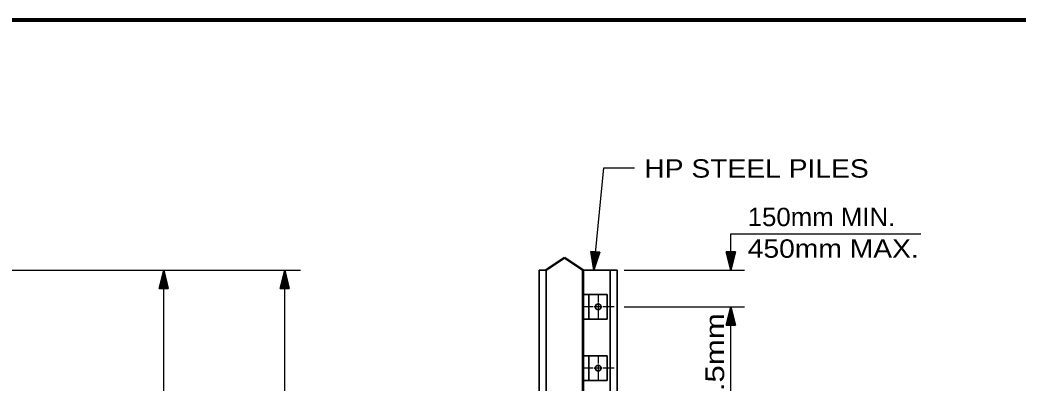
# Model space of a CAD drawing. Extents: x 10004.3 to 10074.8, y 10004.7 to 10051.3.
# Drawn here: x 10028.39 to 10041.98, y 10045.42 to 10050.36 of the extents above; entities that cross this region are included whole.
import ezdxf
from ezdxf.enums import TextEntityAlignment as Align

# ---------------------------------------------------------------- set-up
doc = ezdxf.new("R2010")
doc.units = 0
doc.header["$LTSCALE"] = 0.1
for name, color, linetype, lineweight in [('1', 7, 'Continuous', 25), ('10', 7, 'Continuous', 25), ('13', 7, 'Continuous', 25), ('2', 7, 'Continuous', 25), ('4', 7, 'Continuous', 35), ('6', 7, 'Continuous', 25), ('7', 7, 'Continuous', 53)]:
    doc.layers.add(name, color=color, linetype=linetype, lineweight=lineweight)

msp = doc.modelspace()

# ---------------------------------------------------------------- linework, layer by layer
at = {"layer": '1', "lineweight": 53}
for p, q in [((10035.8054, 10047.1215), (10035.5554, 10046.9548)), ((10036.0554, 10046.9548), (10035.8054, 10047.1215)), ((10036.0554, 10046.9548), (10036.0554, 10036.9548))]:
    msp.add_line(p, q, dxfattribs=at)
at = {"layer": '10', "lineweight": 80}
msp.add_line((10006.5364, 10050.3561), (10074.7864, 10050.3561), dxfattribs=at)
at = {"layer": '13'}
for points in [[(10036.2258, 10047.204), (10036.2382, 10047.203), (10036.206, 10046.9548), (10036.2507, 10047.202), (10036.2632, 10047.201), (10036.206, 10046.9548), (10036.2756, 10047.2), (10036.2881, 10047.199), (10036.206, 10046.9548), (10036.1635, 10047.2089), (10036.1759, 10047.2079), (10036.206, 10046.9548), (10036.1884, 10047.2069), (10036.2008, 10047.206), (10036.206, 10046.9548), (10036.2133, 10047.205), (10036.2881, 10047.199), (10036.1635, 10047.2089), (10036.206, 10046.9548), (10036.2881, 10047.199)], [(10038.0691, 10047.2048), (10038.0816, 10047.2048), (10038.0691, 10046.9548), (10038.0941, 10047.2048), (10038.1066, 10047.2048), (10038.0691, 10046.9548), (10038.1191, 10047.2048), (10038.1316, 10047.2048), (10038.0691, 10046.9548), (10038.0066, 10047.2048), (10038.0191, 10047.2048), (10038.0691, 10046.9548), (10038.0316, 10047.2048), (10038.0441, 10047.2048), (10038.0691, 10046.9548), (10038.0566, 10047.2048), (10038.1316, 10047.2048), (10038.0066, 10047.2048), (10038.0691, 10046.9548), (10038.1316, 10047.2048)], [(10030.3493, 10046.7048), (10030.3368, 10046.7048), (10030.3493, 10046.9548), (10030.3243, 10046.7048), (10030.3118, 10046.7048), (10030.3493, 10046.9548), (10030.2993, 10046.7048), (10030.2868, 10046.7048), (10030.3493, 10046.9548), (10030.4118, 10046.7048), (10030.3993, 10046.7048), (10030.3493, 10046.9548), (10030.3868, 10046.7048), (10030.3743, 10046.7048), (10030.3493, 10046.9548), (10030.3618, 10046.7048), (10030.2868, 10046.7048), (10030.4118, 10046.7048), (10030.3493, 10046.9548), (10030.2868, 10046.7048)], [(10031.996, 10046.7048), (10031.9835, 10046.7048), (10031.996, 10046.9548), (10031.971, 10046.7048), (10031.9585, 10046.7048), (10031.996, 10046.9548), (10031.946, 10046.7048), (10031.9335, 10046.7048), (10031.996, 10046.9548), (10032.0585, 10046.7048), (10032.046, 10046.7048), (10031.996, 10046.9548), (10032.0335, 10046.7048), (10032.021, 10046.7048), (10031.996, 10046.9548), (10032.0085, 10046.7048), (10031.9335, 10046.7048), (10032.0585, 10046.7048), (10031.996, 10046.9548), (10031.9335, 10046.7048)], [(10038.0691, 10046.2048), (10038.0566, 10046.2048), (10038.0691, 10046.4548), (10038.0441, 10046.2048), (10038.0316, 10046.2048), (10038.0691, 10046.4548), (10038.0191, 10046.2048), (10038.0066, 10046.2048), (10038.0691, 10046.4548), (10038.1316, 10046.2048), (10038.1191, 10046.2048), (10038.0691, 10046.4548), (10038.1066, 10046.2048), (10038.0941, 10046.2048), (10038.0691, 10046.4548), (10038.0816, 10046.2048), (10038.0066, 10046.2048), (10038.1316, 10046.2048), (10038.0691, 10046.4548), (10038.0066, 10046.2048)]]:
    msp.add_lwpolyline(points, dxfattribs=at)
at = {"layer": '2'}
for p, q in [((10036.2637, 10046.6215), (10036.2637, 10046.5154)), ((10036.1927, 10046.4548), (10036.0554, 10046.4548)), ((10036.3128, 10046.4548), (10036.2046, 10046.4548)), ((10036.4829, 10046.4548), (10036.3283, 10046.4548)), ((10036.2637, 10046.3989), (10036.2637, 10046.288)), ((10036.2637, 10045.7882), (10036.2637, 10045.6821)), ((10036.1927, 10045.6215), (10036.0554, 10045.6215)), ((10036.3128, 10045.6215), (10036.2046, 10045.6215)), ((10036.4829, 10045.6215), (10036.3283, 10045.6215)), ((10036.2637, 10045.5656), (10036.2637, 10045.4548))]:
    msp.add_line(p, q, dxfattribs=at)
for points in [[(10036.2637, 10046.5023), (10036.2637, 10046.4548), (10036.2637, 10046.406)], [(10036.2637, 10045.669), (10036.2637, 10045.6215), (10036.2637, 10045.5727)]]:
    msp.add_lwpolyline(points, dxfattribs=at)
at = {"layer": '4'}
for p, q in [((10035.46, 10046.9548), (10035.5572, 10046.9548)), ((10035.46, 10046.9548), (10035.46, 10041.9004)), ((10035.5572, 10046.9548), (10035.5572, 10035.9548)), ((10036.0549, 10046.9548), (10036.5225, 10046.9548)), ((10036.4271, 10046.9548), (10036.4271, 10035.9548)), ((10036.5225, 10046.9548), (10036.5225, 10035.9548)), ((10036.0554, 10046.6215), (10036.3887, 10046.6215)), ((10036.1387, 10046.6215), (10036.1387, 10046.288)), ((10036.3887, 10046.6215), (10036.3887, 10046.288)), ((10036.0554, 10046.288), (10036.3887, 10046.288)), ((10036.0554, 10045.7882), (10036.3887, 10045.7882)), ((10036.1387, 10045.7882), (10036.1387, 10045.4548)), ((10036.3887, 10045.7882), (10036.3887, 10045.4548)), ((10036.0554, 10045.4548), (10036.3887, 10045.4548))]:
    msp.add_line(p, q, dxfattribs=at)
for centre in [(10036.2637, 10046.4548), (10036.2637, 10045.6215)]:
    msp.add_circle(centre, 0.0389, dxfattribs=at)
at = {"layer": '6'}
for p, q in [((10038.0691, 10046.9548), (10038.0691, 10047.4454)), ((10038.0691, 10047.4454), (10040.6557, 10047.4454)), ((10027.5033, 10046.9548), (10032.2129, 10046.9548)), ((10030.3493, 10038.9548), (10030.3493, 10046.9548)), ((10031.996, 10036.9548), (10031.996, 10046.9548)), ((10036.6168, 10046.9548), (10038.2544, 10046.9548)), ((10036.6168, 10046.4548), (10038.2544, 10046.4548)), ((10038.0687, 10037.5624), (10038.0687, 10046.4548)), ((10038.0691, 10046.1378), (10038.0691, 10046.4548))]:
    msp.add_line(p, q, dxfattribs=at)
msp.add_lwpolyline([(10036.206, 10046.9548), (10036.3395, 10048.3457), (10036.7593, 10048.3457)], dxfattribs=at)

# ---------------------------------------------------------------- texts
at = {"layer": '7'}
for s, width, p in [('HP STEEL PILES', 1.15, (10036.8921, 10048.2116)), ('150mm MIN.', 1.05, (10038.2999, 10047.552)), ('450mm MAX.', 1.15, (10038.2999, 10047.1224))]:
    msp.add_text(s, height=0.25, dxfattribs=dict(at, width=width)).set_placement(p)
at = {"layer": '7', "width": 1.25}
msp.add_text('M16 H.S. BOLTS & L89mm X 64mm X 9.5mm', height=0.254, rotation=90, dxfattribs=at).set_placement((10037.9791, 10042.003), align=Align.CENTER)

doc.saveas('drawing.dxf')
